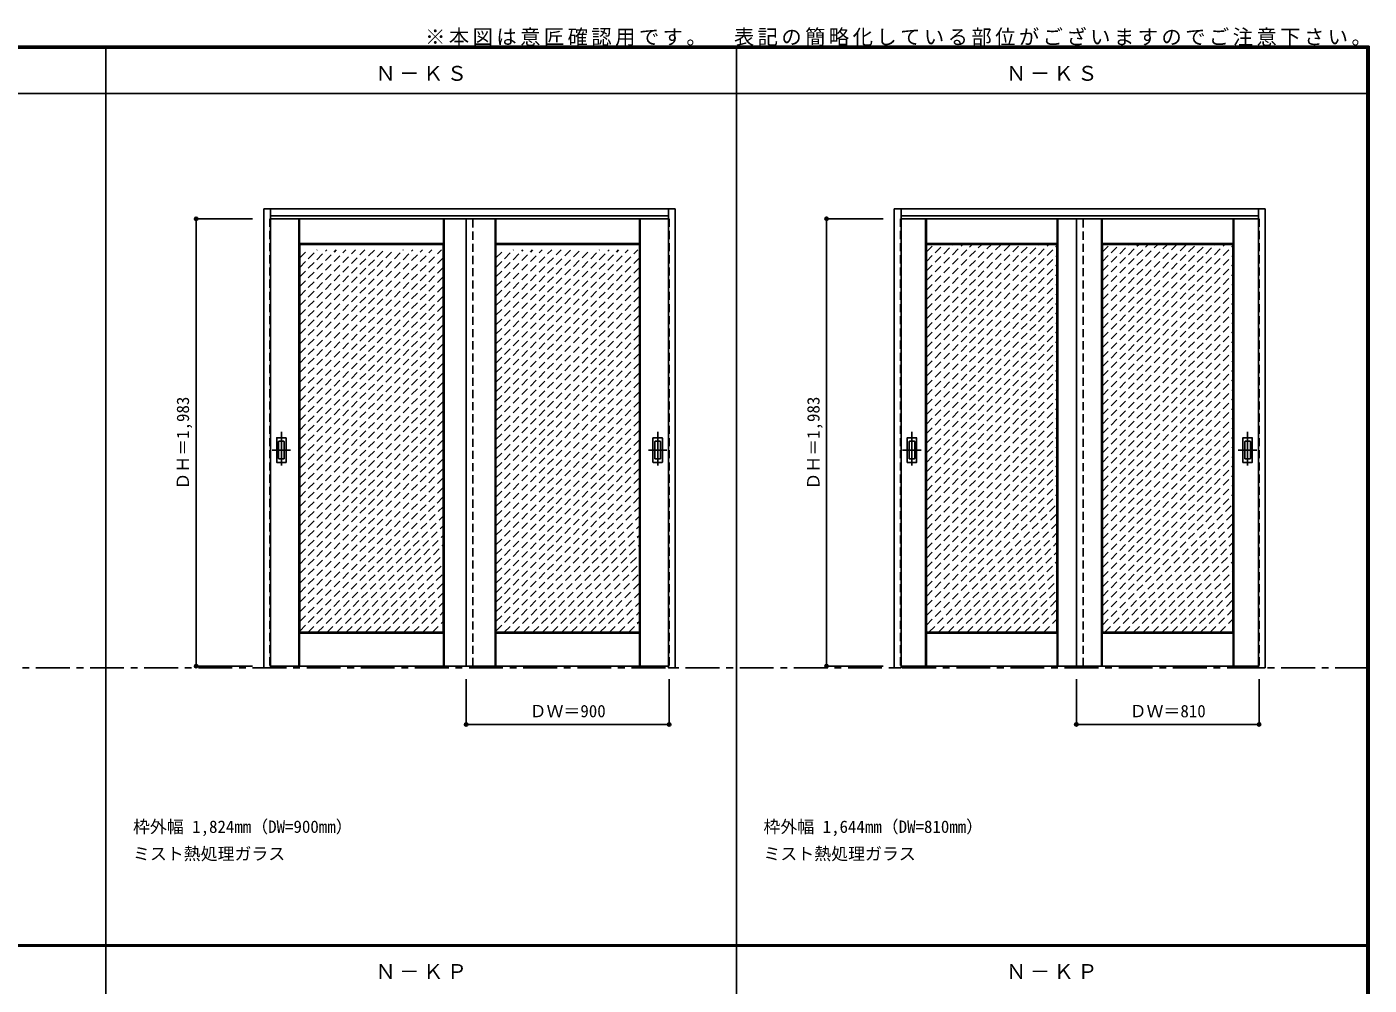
# Model space of a CAD drawing. Units: millimetres, scale not verified. Extents: x -6000 to 5700, y -4307 to 4260.
# Drawn here: x -250 to 5700, y 12 to 4260 of the extents above; entities that cross this region are included whole.
import ezdxf
from ezdxf.enums import TextEntityAlignment as Align

# ---------------------------------------------------------------- set-up
doc = ezdxf.new("R2010")
doc.units = ezdxf.units.MM
doc.header["$LTSCALE"] = 30
doc.header["$PDMODE"] = 32
doc.header["$PDSIZE"] = 15
doc.linetypes.add('CHAIN1', pattern=[8, 5, -1, 1, -1])
doc.linetypes.add('DASHED1', pattern=[1.8, 1.2, -0.6])
for name, color, linetype in [('0-0_補助線', 7, 'CHAIN1'), ('0-1_通り芯', 4, 'CHAIN1'), ('0-2_扉', 4, 'DASHED1'), ('0-3_仕上げ', 7, 'Continuous'), ('0-4_枠', 3, 'Continuous'), ('0-6_引手', 3, 'Continuous'), ('0-A_文字', 7, 'Continuous'), ('0-B_寸法', 4, 'Continuous'), ('0-C_ハッチ', 4, 'DASHED1'), ('F-1_枠', 6, 'Continuous')]:
    doc.layers.add(name, color=color, linetype=linetype)
doc.styles.add('ＭＳ ゴシック', font='')
doc.styles.get('ＭＳ ゴシック').set_extended_font_data('MS Gothic')

msp = doc.modelspace()

# ---------------------------------------------------------------- linework, layer by layer
at = {"layer": '0-0_補助線'}
msp.add_line((-5490, 1418), (5690, 1418), dxfattribs=at)
at = {"layer": '0-1_通り芯'}
for p, q in [((878, 2465), (878, 2303)), ((2546, 2465), (2546, 2303)), ((3673, 2465), (3673, 2303)), ((5161, 2465), (5161, 2303)), ((837, 2384), (919, 2384)), ((2505, 2384), (2587, 2384)), ((3632, 2384), (3714, 2384)), ((5120, 2384), (5202, 2384))]:
    msp.add_line(p, q, dxfattribs=at)
at = {"layer": '0-2_扉'}
for p, q in [((827, 3409.5), (827, 1426.5)), ((830, 3409.5), (827, 3409.5)), ((1727, 1426.5), (1727, 3409.5)), ((2594, 3409.5), (2597, 3409.5)), ((2597, 3409.5), (2597, 1426.5)), ((3622, 3409.5), (3622, 1426.5)), ((3625, 3409.5), (3622, 3409.5)), ((4432, 1426.5), (4432, 3409.5)), ((5209, 3409.5), (5212, 3409.5)), ((827, 1426.5), (830, 1426.5)), ((2597, 1426.5), (2594, 1426.5)), ((3622, 1426.5), (3625, 1426.5))]:
    msp.add_line(p, q, dxfattribs=at)
at = {"layer": '0-2_扉', "color": 3, "linetype": 'Continuous'}
for p, q in [((2594, 3409.5), (830, 3409.5)), ((1697, 1426.5), (1697, 3409.5)), ((5209, 3409.5), (3625, 3409.5)), ((4402, 1426.5), (4402, 3409.5)), ((830, 1426.5), (2594, 1426.5)), ((3625, 1426.5), (5209, 1426.5))]:
    msp.add_line(p, q, dxfattribs=at)
at = {"layer": '0-2_扉'}
msp.add_lwpolyline([(5212, 3409.5), (5212, 1426.5), (5209, 1426.5)], dxfattribs=at)
at = {"layer": '0-3_仕上げ'}
for p, q in [((955, 1426.5), (955, 3409.5)), ((956.5, 3298.5), (956.5, 3409.5)), ((958, 3300), (958, 3409.5)), ((1596, 3300), (1596, 3409.5)), ((1597.5, 3298.5), (1597.5, 3409.5)), ((1599, 1426.5), (1599, 3409.5)), ((1825, 1426.5), (1825, 3409.5)), ((1826.5, 3298.5), (1826.5, 3409.5)), ((1828, 3300), (1828, 3409.5)), ((2466, 3300), (2466, 3409.5)), ((2467.5, 3298.5), (2467.5, 3409.5)), ((2469, 1426.5), (2469, 3409.5)), ((3734, 1426.5), (3734, 3409.5)), ((3735.5, 3298.5), (3735.5, 3409.5)), ((3737, 3300), (3737, 3409.5)), ((4317, 3300), (4317, 3409.5)), ((4320, 1426.5), (4320, 3409.5)), ((4514, 1426.5), (4514, 3409.5)), ((4515.5, 3298.5), (4515.5, 3409.5)), ((4517, 3300), (4517, 3409.5)), ((5097, 3300), (5097, 3409.5)), ((5100, 1426.5), (5100, 3409.5)), ((958, 3300), (956.5, 3298.5)), ((959, 3296), (956.5, 3298.5)), ((1596, 3300), (958, 3300)), ((1597.5, 3298.5), (1595, 3296)), ((1596, 3300), (1597.5, 3298.5)), ((1828, 3300), (1826.5, 3298.5)), ((1829, 3296), (1826.5, 3298.5)), ((2466, 3300), (1828, 3300)), ((2467.5, 3298.5), (2465, 3296)), ((2466, 3300), (2467.5, 3298.5)), ((3737, 3300), (3735.5, 3298.5)), ((3738, 3296), (3735.5, 3298.5)), ((4317, 3300), (3737, 3300)), ((4318.5, 3298.5), (4316, 3296)), ((4517, 3300), (4515.5, 3298.5)), ((4518, 3296), (4515.5, 3298.5)), ((5097, 3300), (4517, 3300)), ((5098.5, 3298.5), (5096, 3296)), ((956.5, 1574), (959, 1576.5)), ((956.5, 1426.5), (956.5, 1574)), ((958, 1426.5), (958, 1572.5)), ((1595, 1576.5), (1597.5, 1574)), ((1596, 1572.5), (1597.5, 1574)), ((1596, 1426.5), (1596, 1572.5)), ((1597.5, 1426.5), (1597.5, 1574)), ((1826.5, 1574), (1829, 1576.5)), ((1826.5, 1426.5), (1826.5, 1574)), ((1828, 1426.5), (1828, 1572.5)), ((2465, 1576.5), (2467.5, 1574)), ((2466, 1572.5), (2467.5, 1574)), ((2466, 1426.5), (2466, 1572.5)), ((2467.5, 1426.5), (2467.5, 1574)), ((3735.5, 1426.5), (3735.5, 1574)), ((4317, 1572.5), (3737, 1572.5)), ((4316, 1576.5), (4318.5, 1574)), ((4317, 1572.5), (4318.5, 1574)), ((4317, 1426.5), (4317, 1572.5)), ((4318.5, 1426.5), (4318.5, 1574)), ((4515.5, 1426.5), (4515.5, 1574)), ((5097, 1572.5), (4517, 1572.5)), ((5096, 1576.5), (5098.5, 1574)), ((5097, 1572.5), (5098.5, 1574)), ((5097, 1426.5), (5097, 1572.5)), ((5098.5, 1426.5), (5098.5, 1574))]:
    msp.add_line(p, q, dxfattribs=at)
at = {"layer": '0-3_仕上げ', "color": 3}
for p, q in [((1595, 3296), (959, 3296)), ((959, 1576.5), (959, 3296)), ((1595, 1576.5), (1595, 3296)), ((2465, 3296), (1829, 3296)), ((1829, 1576.5), (1829, 3296)), ((2465, 1576.5), (2465, 3296)), ((3738, 1576.5), (3738, 3296)), ((4518, 1576.5), (4518, 3296)), ((1595, 1576.5), (959, 1576.5)), ((2465, 1576.5), (1829, 1576.5)), ((4316, 1576.5), (3738, 1576.5)), ((5096, 1576.5), (4518, 1576.5))]:
    msp.add_line(p, q, dxfattribs=at)
at = {"layer": '0-3_仕上げ'}
for points in [[(4317, 3300), (4318.5, 3298.5), (4318.5, 3409.5)], [(5097, 3300), (5098.5, 3298.5), (5098.5, 3409.5)], [(1596, 1572.5), (958, 1572.5), (956.5, 1574)], [(2466, 1572.5), (1828, 1572.5), (1826.5, 1574)], [(3737, 1426.5), (3737, 1572.5), (3735.5, 1574), (3738, 1576.5)], [(4517, 1426.5), (4517, 1572.5), (4515.5, 1574), (4518, 1576.5)]]:
    msp.add_lwpolyline(points, dxfattribs=at)
at = {"layer": '0-3_仕上げ', "color": 3}
for points in [[(4316, 1576.5), (4316, 3296), (3738, 3296)], [(5096, 1576.5), (5096, 3296), (4518, 3296)]]:
    msp.add_lwpolyline(points, dxfattribs=at)
at = {"layer": '0-4_枠'}
for p, q in [((800, 1418), (800, 3453)), ((800, 3453), (2624, 3453)), ((830, 1418), (830, 3453)), ((2594, 1427.04), (2594, 3453)), ((2624, 1418), (2624, 3453)), ((3595, 1418), (3595, 3453)), ((3595, 3453), (5239, 3453)), ((3625, 1418), (3625, 3453)), ((5209, 1427.04), (5209, 3453)), ((5239, 1418), (5239, 3453)), ((830, 3423), (2594, 3423)), ((3625, 3423), (5209, 3423)), ((830, 1418), (800, 1418)), ((2594, 1426.7), (2594, 1427.04)), ((3625, 1418), (3595, 1418)), ((5209, 1426.7), (5209, 1427.04))]:
    msp.add_line(p, q, dxfattribs=at)
for points in [[(2624, 1418), (2594, 1418), (2594, 1426.7)], [(5239, 1418), (5209, 1418), (5209, 1426.7)]]:
    msp.add_lwpolyline(points, dxfattribs=at)
at = {"layer": '0-6_引手'}
for p, q in [((857, 2330.5), (857, 2437.5)), ((897.5, 2439), (858.5, 2439)), ((899, 2437.5), (899, 2330.5)), ((2525, 2330.5), (2525, 2437.5)), ((2565.5, 2439), (2526.5, 2439)), ((2567, 2437.5), (2567, 2330.5)), ((3652, 2330.5), (3652, 2437.5)), ((3692.5, 2439), (3653.5, 2439)), ((3694, 2437.5), (3694, 2330.5)), ((5140, 2330.5), (5140, 2437.5)), ((5180.5, 2439), (5141.5, 2439)), ((5182, 2437.5), (5182, 2330.5)), ((897.5, 2329), (858.5, 2329)), ((2565.5, 2329), (2526.5, 2329)), ((3692.5, 2329), (3653.5, 2329)), ((5180.5, 2329), (5141.5, 2329))]:
    msp.add_line(p, q, dxfattribs=at)
at = {"layer": '0-6_引手', "color": 7}
for p, q in [((865.5, 2346.5), (865.5, 2421.5)), ((889, 2423), (867, 2423)), ((890.5, 2421.5), (890.5, 2346.5)), ((2533.5, 2346.5), (2533.5, 2421.5)), ((2557, 2423), (2535, 2423)), ((2558.5, 2421.5), (2558.5, 2346.5)), ((3660.5, 2346.5), (3660.5, 2421.5)), ((3684, 2423), (3662, 2423)), ((3685.5, 2421.5), (3685.5, 2346.5)), ((5148.5, 2346.5), (5148.5, 2421.5)), ((5172, 2423), (5150, 2423)), ((5173.5, 2421.5), (5173.5, 2346.5)), ((889, 2345), (867, 2345)), ((2557, 2345), (2535, 2345)), ((3684, 2345), (3662, 2345)), ((5172, 2345), (5150, 2345))]:
    msp.add_line(p, q, dxfattribs=at)
at = {"layer": '0-6_引手'}
for centre, start, end in [((858.5, 2437.5), 90, 180), ((897.5, 2437.5), 0, 90), ((2526.5, 2437.5), 90, 180), ((2565.5, 2437.5), 0, 90), ((3653.5, 2437.5), 90, 180), ((3692.5, 2437.5), 0, 90), ((5141.5, 2437.5), 90, 180), ((5180.5, 2437.5), 0, 90), ((858.5, 2330.5), 180, 270), ((897.5, 2330.5), 270, 0), ((2526.5, 2330.5), 180, 270), ((2565.5, 2330.5), 270, 0), ((3653.5, 2330.5), 180, 270), ((3692.5, 2330.5), 270, 0), ((5141.5, 2330.5), 180, 270), ((5180.5, 2330.5), 270, 0)]:
    msp.add_arc(centre, 1.5, start, end, dxfattribs=at)
at = {"layer": '0-6_引手', "color": 7}
for centre, start, end in [((867, 2421.5), 90, 180), ((889, 2421.5), 0, 90), ((2535, 2421.5), 90, 180), ((2557, 2421.5), 0, 90), ((3662, 2421.5), 90, 180), ((3684, 2421.5), 0, 90), ((5150, 2421.5), 90, 180), ((5172, 2421.5), 0, 90), ((867, 2346.5), 180, 270), ((889, 2346.5), 270, 0), ((2535, 2346.5), 180, 270), ((2557, 2346.5), 270, 0), ((3662, 2346.5), 180, 270), ((3684, 2346.5), 270, 0), ((5150, 2346.5), 180, 270), ((5172, 2346.5), 270, 0)]:
    msp.add_arc(centre, 1.5, start, end, dxfattribs=at)
at = {"layer": '0-B_寸法'}
for p, q in [((500, 3409.5), (750, 3409.5)), ((500, 3409.5), (500, 1426.5)), ((3295, 3409.5), (3545, 3409.5)), ((3295, 3409.5), (3295, 1426.5)), ((500, 1426.5), (750, 1426.5)), ((3295, 1426.5), (3545, 1426.5)), ((1697, 1168), (1697, 1368)), ((2597, 1168), (2597, 1368)), ((4402, 1168), (4402, 1368)), ((5212, 1168), (5212, 1368)), ((1697, 1168), (2597, 1168)), ((4402, 1168), (5212, 1168))]:
    msp.add_line(p, q, dxfattribs=at)
at = {"layer": '0-B_寸法', "color": 7}
for p in [(500, 3409.5), (3295, 3409.5), (500, 1426.5), (3295, 1426.5), (1697, 1168), (2597, 1168), (4402, 1168), (5212, 1168)]:
    msp.add_point(p, dxfattribs=at)
at = {"layer": '0-C_ハッチ'}
for p, q in [((3738, 3220.56), (3813.44, 3296)), ((3738, 2753.87), (4280.13, 3296)), ((3738, 2796.29), (4237.7, 3296)), ((3738, 2838.72), (4195.28, 3296)), ((3738, 2881.15), (4152.85, 3296)), ((3738, 2923.57), (4110.43, 3296)), ((3738, 2966), (4068, 3296)), ((3738, 3008.43), (4025.57, 3296)), ((3738, 3050.85), (3983.15, 3296)), ((3738, 3093.28), (3940.72, 3296)), ((3738, 3135.71), (3898.29, 3296)), ((3738, 3178.13), (3855.87, 3296)), ((3738, 3262.99), (3771.01, 3296)), ((3738, 2711.44), (4316, 3289.44)), ((4518, 3220.56), (4593.44, 3296)), ((4518, 2753.87), (5060.13, 3296)), ((4518, 2796.29), (5017.7, 3296)), ((4518, 2838.72), (4975.28, 3296)), ((4518, 2881.15), (4932.85, 3296)), ((4518, 2923.57), (4890.43, 3296)), ((4518, 2966), (4848, 3296)), ((4518, 3008.43), (4805.57, 3296)), ((4518, 3050.85), (4763.15, 3296)), ((4518, 3093.28), (4720.72, 3296)), ((4518, 3135.71), (4678.29, 3296)), ((4518, 3178.13), (4635.87, 3296)), ((4518, 3262.99), (4551.01, 3296)), ((4518, 2711.44), (5096, 3289.44)), ((959, 3236.56), (993.94, 3271.5)), ((959, 2727.44), (1503.06, 3271.5)), ((959, 2769.87), (1460.63, 3271.5)), ((959, 2812.29), (1418.2, 3271.5)), ((959, 2854.72), (1375.78, 3271.5)), ((959, 2897.15), (1333.35, 3271.5)), ((959, 2939.57), (1290.93, 3271.5)), ((959, 2982), (1248.5, 3271.5)), ((959, 3024.43), (1206.07, 3271.5)), ((959, 3066.85), (1163.65, 3271.5)), ((959, 3109.28), (1121.22, 3271.5)), ((959, 3151.71), (1078.79, 3271.5)), ((959, 3194.13), (1036.37, 3271.5)), ((959, 2685.02), (1545.48, 3271.5)), ((959, 2642.59), (1587.91, 3271.5)), ((959, 2600.16), (1595, 3236.16)), ((1829, 3236.56), (1863.94, 3271.5)), ((1829, 2727.44), (2373.06, 3271.5)), ((1829, 2769.87), (2330.63, 3271.5)), ((1829, 2812.29), (2288.2, 3271.5)), ((1829, 2854.72), (2245.78, 3271.5)), ((1829, 2897.15), (2203.35, 3271.5)), ((1829, 2939.57), (2160.93, 3271.5)), ((1829, 2982), (2118.5, 3271.5)), ((1829, 3024.43), (2076.07, 3271.5)), ((1829, 3066.85), (2033.65, 3271.5)), ((1829, 3109.28), (1991.22, 3271.5)), ((1829, 3151.71), (1948.79, 3271.5)), ((1829, 3194.13), (1906.37, 3271.5)), ((1829, 2685.02), (2415.48, 3271.5)), ((1829, 2642.59), (2457.91, 3271.5)), ((1829, 2600.16), (2465, 3236.16)), ((3738, 2669.02), (4316, 3247.02)), ((4518, 2669.02), (5096, 3247.02)), ((959, 2557.74), (1595, 3193.74)), ((1829, 2557.74), (2465, 3193.74)), ((3738, 2626.59), (4316, 3204.59)), ((3738, 2584.16), (4316, 3162.16)), ((4518, 2626.59), (5096, 3204.59)), ((4518, 2584.16), (5096, 3162.16)), ((959, 2515.31), (1595, 3151.31)), ((959, 2472.88), (1595, 3108.88)), ((1829, 2515.31), (2465, 3151.31)), ((1829, 2472.88), (2465, 3108.88)), ((3738, 2541.74), (4316, 3119.74)), ((4518, 2541.74), (5096, 3119.74)), ((959, 2430.46), (1595, 3066.46)), ((1829, 2430.46), (2465, 3066.46)), ((3738, 2499.31), (4316, 3077.31)), ((3738, 2456.88), (4316, 3034.88)), ((4518, 2499.31), (5096, 3077.31)), ((4518, 2456.88), (5096, 3034.88)), ((959, 2388.03), (1595, 3024.03)), ((959, 2345.6), (1595, 2981.6)), ((1829, 2388.03), (2465, 3024.03)), ((1829, 2345.6), (2465, 2981.6)), ((3738, 2414.46), (4316, 2992.46)), ((4518, 2414.46), (5096, 2992.46)), ((959, 2303.18), (1595, 2939.18)), ((1829, 2303.18), (2465, 2939.18)), ((3738, 2372.03), (4316, 2950.03)), ((4518, 2372.03), (5096, 2950.03)), ((959, 2260.75), (1595, 2896.75)), ((1829, 2260.75), (2465, 2896.75)), ((3738, 2329.6), (4316, 2907.6)), ((3738, 2287.18), (4316, 2865.18)), ((4518, 2329.6), (5096, 2907.6)), ((4518, 2287.18), (5096, 2865.18)), ((959, 2218.33), (1595, 2854.33)), ((959, 2175.9), (1595, 2811.9)), ((1829, 2218.33), (2465, 2854.33)), ((1829, 2175.9), (2465, 2811.9)), ((3738, 2244.75), (4316, 2822.75)), ((4518, 2244.75), (5096, 2822.75)), ((959, 2133.47), (1595, 2769.47)), ((1829, 2133.47), (2465, 2769.47)), ((3738, 2202.33), (4316, 2780.33)), ((3738, 2159.9), (4316, 2737.9)), ((4518, 2202.33), (5096, 2780.33)), ((4518, 2159.9), (5096, 2737.9)), ((959, 2091.05), (1595, 2727.05)), ((959, 2048.62), (1595, 2684.62)), ((1829, 2091.05), (2465, 2727.05)), ((1829, 2048.62), (2465, 2684.62)), ((3738, 2117.47), (4316, 2695.47)), ((4518, 2117.47), (5096, 2695.47)), ((959, 2006.19), (1595, 2642.19)), ((1829, 2006.19), (2465, 2642.19)), ((3738, 2075.05), (4316, 2653.05)), ((4518, 2075.05), (5096, 2653.05)), ((959, 1963.77), (1595, 2599.77)), ((1829, 1963.77), (2465, 2599.77)), ((3738, 2032.62), (4316, 2610.62)), ((3738, 1990.19), (4316, 2568.19)), ((4518, 2032.62), (5096, 2610.62)), ((4518, 1990.19), (5096, 2568.19)), ((959, 1921.34), (1595, 2557.34)), ((959, 1878.91), (1595, 2514.91)), ((1829, 1921.34), (2465, 2557.34)), ((1829, 1878.91), (2465, 2514.91)), ((3738, 1947.77), (4316, 2525.77)), ((4518, 1947.77), (5096, 2525.77)), ((959, 1836.49), (1595, 2472.49)), ((1829, 1836.49), (2465, 2472.49)), ((3738, 1905.34), (4316, 2483.34)), ((3738, 1862.91), (4316, 2440.91)), ((4518, 1905.34), (5096, 2483.34)), ((4518, 1862.91), (5096, 2440.91)), ((959, 1794.06), (1595, 2430.06)), ((959, 1751.63), (1595, 2387.63)), ((1829, 1794.06), (2465, 2430.06)), ((1829, 1751.63), (2465, 2387.63)), ((3738, 1820.49), (4316, 2398.49)), ((4518, 1820.49), (5096, 2398.49)), ((959, 1709.21), (1595, 2345.21)), ((1829, 1709.21), (2465, 2345.21)), ((3738, 1778.06), (4316, 2356.06)), ((4518, 1778.06), (5096, 2356.06)), ((959, 1666.78), (1595, 2302.78)), ((1829, 1666.78), (2465, 2302.78)), ((3738, 1735.63), (4316, 2313.63)), ((3738, 1693.21), (4316, 2271.21)), ((4518, 1735.63), (5096, 2313.63)), ((4518, 1693.21), (5096, 2271.21)), ((959, 1624.36), (1595, 2260.36)), ((959, 1581.93), (1595, 2217.93)), ((1829, 1624.36), (2465, 2260.36)), ((1829, 1581.93), (2465, 2217.93)), ((3738, 1650.78), (4316, 2228.78)), ((4518, 1650.78), (5096, 2228.78)), ((996, 1576.5), (1595, 2175.5)), ((1866, 1576.5), (2465, 2175.5)), ((3738, 1608.36), (4316, 2186.36)), ((3748.57, 1576.5), (4316, 2143.93)), ((4518, 1608.36), (5096, 2186.36)), ((4528.57, 1576.5), (5096, 2143.93)), ((1038.42, 1576.5), (1595, 2133.08)), ((1080.85, 1576.5), (1595, 2090.65)), ((1908.42, 1576.5), (2465, 2133.08)), ((1950.85, 1576.5), (2465, 2090.65)), ((3791, 1576.5), (4316, 2101.5)), ((4571, 1576.5), (5096, 2101.5)), ((1123.28, 1576.5), (1595, 2048.22)), ((1993.28, 1576.5), (2465, 2048.22)), ((3833.42, 1576.5), (4316, 2059.08)), ((4613.42, 1576.5), (5096, 2059.08)), ((1165.7, 1576.5), (1595, 2005.8)), ((2035.7, 1576.5), (2465, 2005.8)), ((3875.85, 1576.5), (4316, 2016.65)), ((3918.28, 1576.5), (4316, 1974.22)), ((4655.85, 1576.5), (5096, 2016.65)), ((4698.28, 1576.5), (5096, 1974.22)), ((1208.13, 1576.5), (1595, 1963.37)), ((1250.56, 1576.5), (1595, 1920.94)), ((2078.13, 1576.5), (2465, 1963.37)), ((2120.56, 1576.5), (2465, 1920.94)), ((3960.7, 1576.5), (4316, 1931.8)), ((4740.7, 1576.5), (5096, 1931.8)), ((1292.98, 1576.5), (1595, 1878.52)), ((2162.98, 1576.5), (2465, 1878.52)), ((4003.13, 1576.5), (4316, 1889.37)), ((4045.56, 1576.5), (4316, 1846.94)), ((4783.13, 1576.5), (5096, 1889.37)), ((4825.56, 1576.5), (5096, 1846.94)), ((1335.41, 1576.5), (1595, 1836.09)), ((1377.83, 1576.5), (1595, 1793.67)), ((2205.41, 1576.5), (2465, 1836.09)), ((2247.83, 1576.5), (2465, 1793.67)), ((4087.98, 1576.5), (4316, 1804.52)), ((4867.98, 1576.5), (5096, 1804.52)), ((1420.26, 1576.5), (1595, 1751.24)), ((2290.26, 1576.5), (2465, 1751.24)), ((4130.41, 1576.5), (4316, 1762.09)), ((4910.41, 1576.5), (5096, 1762.09)), ((1462.69, 1576.5), (1595, 1708.81)), ((1505.11, 1576.5), (1595, 1666.39)), ((2332.69, 1576.5), (2465, 1708.81)), ((2375.11, 1576.5), (2465, 1666.39)), ((4172.83, 1576.5), (4316, 1719.67)), ((4215.26, 1576.5), (4316, 1677.24)), ((4952.83, 1576.5), (5096, 1719.67)), ((4995.26, 1576.5), (5096, 1677.24)), ((1547.54, 1576.5), (1595, 1623.96)), ((2417.54, 1576.5), (2465, 1623.96)), ((4257.69, 1576.5), (4316, 1634.81)), ((5037.69, 1576.5), (5096, 1634.81))]:
    msp.add_line(p, q, dxfattribs=at)
at = {"layer": 'F-1_枠'}
for p, q in [((-6000, 4175), (5700, 4175)), ((-6000, 4170), (5700, 4170)), ((100, -3790), (100, 4175)), ((2895, -3790), (2895, 4175)), ((5690, 4175), (5690, -4205)), ((5695, 4175), (5695, -4205)), ((5700, 4175), (5700, -4205)), ((-6000, 4165), (5700, 4165)), ((-6000, 3965), (5700, 3965)), ((-6000, 190.5), (5700, 190.5)), ((-6000, 187.5), (5700, 187.5)), ((-6000, 184.5), (5700, 184.5))]:
    msp.add_line(p, q, dxfattribs=at)

# ---------------------------------------------------------------- texts
at = {"layer": '0-A_文字', "style": 'ＭＳ ゴシック'}
for s, p in [('枠外幅 1,824mm（DW=900mm）', (220, 670.5)), ('枠外幅 1,644mm（DW=810mm）', (3015, 670.5)), ('ミスト熱処理ガラス', (220, 550.5)), ('ミスト熱処理ガラス', (3015, 550.5))]:
    msp.add_text(s, height=54.99, dxfattribs=at).set_placement(p, align=Align.BOTTOM_LEFT)
at = {"layer": '0-A_文字', "char_height": 65.98, "attachment_point": 7, "style": 'ＭＳ ゴシック'}
for s, insert in [('\\T1.17;※本図は意匠確認用です。\u3000表記の簡略化している部位がございますのでご注意下さい。', (1515, 4175)), ('\\T1.17;Ｎ－ＫＳ', (1295, 4020)), ('\\T1.17;Ｎ－ＫＳ', (4090, 4020)), ('\\T1.17;Ｎ－ＫＰ', (1295, 39.5)), ('\\T1.17;Ｎ－ＫＰ', (4090, 39.5))]:
    msp.add_mtext(s, dxfattribs=dict(at, insert=insert))
at = {"layer": '0-B_寸法', "color": 7, "style": 'ＭＳ ゴシック'}
for p in [(485, 2208.75), (3280, 2208.75)]:
    msp.add_text('ＤＨ＝1,983', height=54.99, rotation=90, dxfattribs=at).set_placement(p, align=Align.BOTTOM_LEFT)
for s, p in [('ＤＷ＝900', (1978.25, 1183)), ('ＤＷ＝810', (4638.25, 1183))]:
    msp.add_text(s, height=54.99, dxfattribs=at).set_placement(p, align=Align.BOTTOM_LEFT)

doc.saveas('drawing.dxf')
